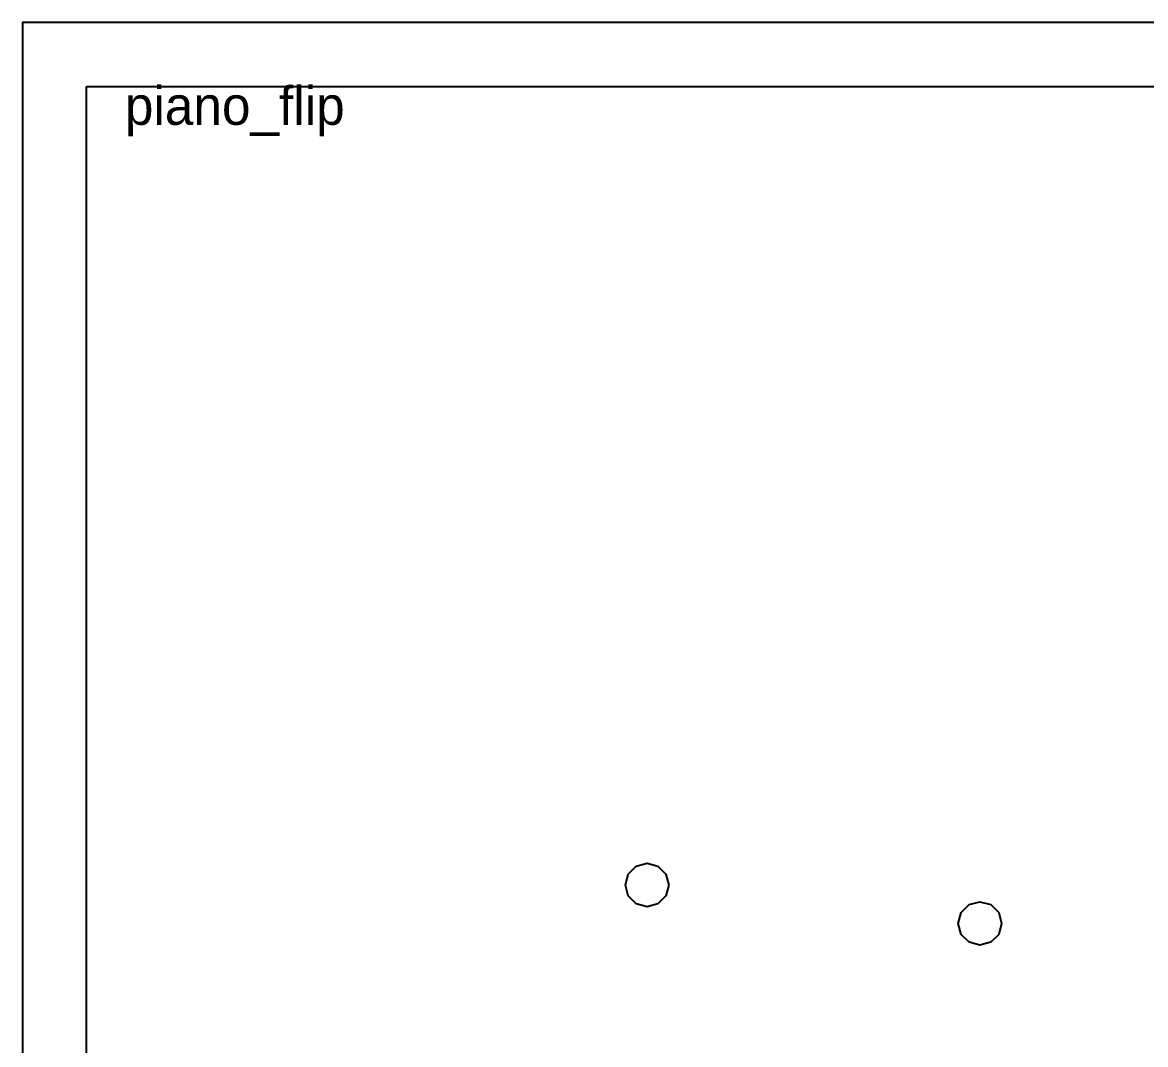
# Model space of a CAD drawing. Header units: millimetres. Extents: x 0 to 390, y 0 to 390.
# Drawn here: x 0 to 87.7, y 310.1 to 390 of the extents above; entities that cross this region are included whole.
import ezdxf

# ---------------------------------------------------------------- set-up
doc = ezdxf.new("R2010")
doc.units = ezdxf.units.MM
doc.layers.add('SEGNO', color=5, linetype='CONTINUOUS')
doc.layers.add('TAGLIO', color=1, linetype='CONTINUOUS')

msp = doc.modelspace()

# ---------------------------------------------------------------- linework, layer by layer
at = {"layer": 'SEGNO'}
msp.add_lwpolyline([(0, 0), (390, 0), (390, 390), (0, 390)], close=True, dxfattribs=at)
at = {"layer": 'TAGLIO'}
for points in [[(5, 385), (204.6, 385), (204.6, 233.2), (172.3, 233.2), (172.3, 241.2), (148.3, 241.2), (148.3, 233.2), (5, 233.2)], [(50.5, 322.6), (50.272, 321.75), (49.65, 321.128), (48.8, 320.9), (47.95, 321.128), (47.328, 321.75), (47.1, 322.6), (47.328, 323.45), (47.95, 324.072), (48.8, 324.3), (49.65, 324.072), (50.272, 323.45)], [(76.5, 319.6), (76.272, 318.75), (75.65, 318.128), (74.8, 317.9), (73.95, 318.128), (73.328, 318.75), (73.1, 319.6), (73.328, 320.45), (73.95, 321.072), (74.8, 321.3), (75.65, 321.072), (76.272, 320.45)]]:
    msp.add_lwpolyline(points, close=True, dxfattribs=at)

# ---------------------------------------------------------------- texts
at = {"layer": 'SEGNO'}
msp.add_text('piano_flip', height=3, dxfattribs=at).set_placement((8, 382))

doc.saveas('drawing.dxf')
